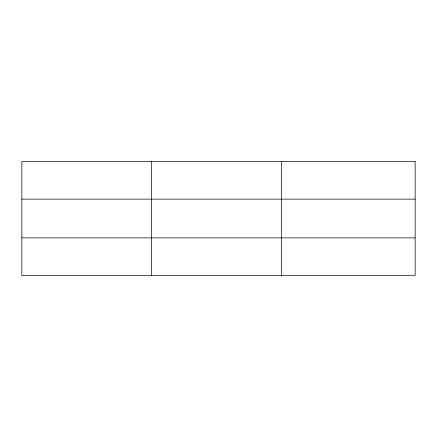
<?xml version="1.0" encoding="UTF-8"?>
<svg xmlns="http://www.w3.org/2000/svg" width="437" height="437" viewBox="0 0 437 437"><rect width="100%" height="100%" fill="white"/><g stroke="black" fill="none" stroke-linecap="round" stroke-linejoin="round"><path stroke-width="0.66" d="M151.639 275.463L151.639 161.537M281.428 275.463L281.428 161.537M21.85 199.13L415.15 199.13M21.85 237.87L415.15 237.87M415.15 161.537L415.15 275.463L21.85 275.463L21.85 161.537L415.15 161.537"/></g></svg>
